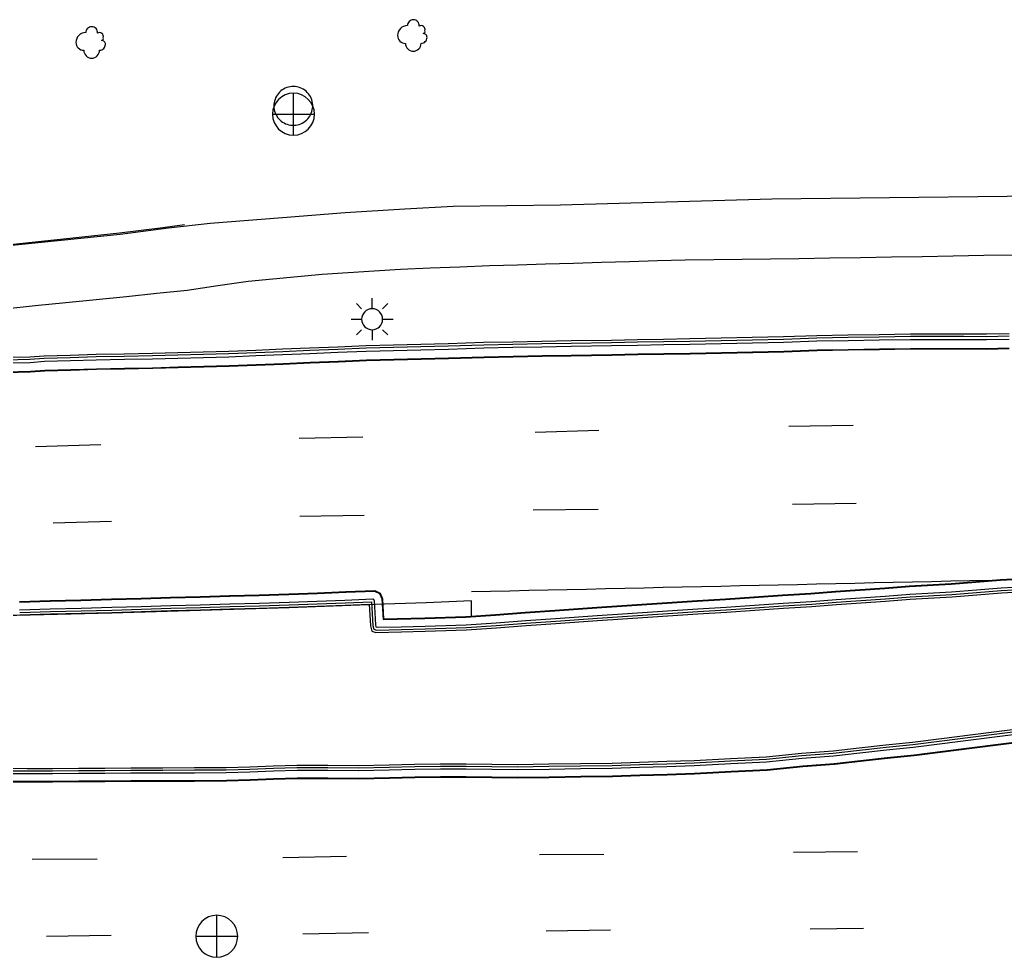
# Model space of a CAD drawing. Header units: feet. Extents: x 3174203 to 3175581, y 1715832 to 1717426.
# Drawn here: x 3175034.4 to 3175188.5, y 1716253.7 to 1716400.3 of the extents above; entities that cross this region are included whole.
import ezdxf

# ---------------------------------------------------------------- set-up
doc = ezdxf.new("R2010")
doc.units = ezdxf.units.FT
doc.header["$MEASUREMENT"] = 0
for name, color, linetype, lineweight in [('BACK_OF_CURB', 5, 'Continuous', 30), ('BOTTOM_OF_CURB', 3, 'Continuous', 30), ('CONCRETE', 204, 'Continuous', 30), ('FOOT_PATH', 2, 'Continuous', 30), ('GUTTER', 30, 'Continuous', 30), ('LIGHT_POLE', 5, 'Continuous', 30), ('MANHOLE', 30, 'Continuous', 30), ('PAINT_STRIPE', 4, 'Continuous', 30), ('SHRUB', 14, 'Continuous', 30), ('TOP_OF_CURB', 1, 'Continuous', 30)]:
    doc.layers.add(name, color=color, linetype=linetype, lineweight=lineweight)
doc.layers.add('GUARD_RAIL', color=254, linetype='Continuous', lineweight=30, true_color=0xd7bfff)
doc.layers.add('PAVED_ROAD', color=140, linetype='Continuous', lineweight=30, true_color=0x38a9ff)

# ---------------------------------------------------------------- blocks, each defined once
blk = doc.blocks.new('SYM205')
at = {"lineweight": -2}
for p, q in [((0, 0.25), (0, 0.5)), ((-0.25, 0.25), (-0.375, 0.375)), ((0.25, 0.25), (0.375, 0.375)), ((0.25, 0), (0.5, 0)), ((-0.25, -0.25), (-0.375, -0.375)), ((0, -0.25), (0, -0.5)), ((0.25, -0.25), (0.375, -0.375))]:
    blk.add_line(p, q, dxfattribs=at)
at = {"lineweight": -2, "flags": 128}
blk.add_lwpolyline([(-0.5, 0), (-0.25, 0, 1), (0.25, 0, 1), (-0.25, 0)], format="xyb", dxfattribs=at)
blk = doc.blocks.new('SYM205_1')
at = {"layer": 'LIGHT_POLE', "ltscale": 0.25, "xscale": 26.246667, "yscale": 26.246667, "zscale": 26.246667}
blk.add_blockref('SYM205', (0, 0), dxfattribs=at)
blk = doc.blocks.new('SYM003')
at = {"layer": 'LIGHT_POLE', "ltscale": 0.25, "xscale": 0.5, "yscale": 0.5, "zscale": 0.5}
blk.add_blockref('SYM205_1', (0, 0), dxfattribs=at)
blk = doc.blocks.new('SYM203')
at = {"lineweight": -2}
blk.add_line((-0.5, 0), (0.5, 0), dxfattribs=at)
at = {"lineweight": -2, "flags": 128}
blk.add_lwpolyline([(0, -0.5, 1), (0, 0.5, 1), (0, -0.5), (0, 0.5)], format="xyb", dxfattribs=at)
blk = doc.blocks.new('SYM203_1')
at = {"layer": 'MANHOLE', "ltscale": 0.25, "xscale": 26.246667, "yscale": 26.246667, "zscale": 26.246667}
blk.add_blockref('SYM203', (0, 0), dxfattribs=at)
blk = doc.blocks.new('SYM004')
at = {"layer": 'MANHOLE', "ltscale": 0.25, "xscale": 0.5, "yscale": 0.5, "zscale": 0.5}
blk.add_blockref('SYM203_1', (0, 0), dxfattribs=at)
blk = doc.blocks.new('SYM231')
at = {"layer": 'SHRUB', "ltscale": 0.25}
for centre, radius, start, end in [((0.298974, 5.855085), 3.69093474259322, 89.999957, 180.000043), ((0.29898, 5.855085), 3.690934742593219, 354.734283, 90.000043), ((-3.391965, -0.296476), 6.151557904322032, 89.999957, 180.000043), ((5.220229, 3.394459), 2.460623161728813, 342.885514, 120.419776), ((6.45054, 2.164144), 1.230311580864407, 269.999957, 24.295265), ((6.450541, -1.526791), 2.460623161728813, 359.999957, 90.000043), ((-4.622277, -0.296484), 4.921246323457626, 179.999957, 270.000043), ((0.298973, -5.217734), 4.921246323457627, 179.999957, 270.000043), ((0.298981, -5.217734), 4.921246323457626, 269.999957, 4.3e-05), ((5.22023, -1.526796), 3.690934742593219, 269.999957, 4.3e-05)]:
    blk.add_arc(centre, radius, start, end, dxfattribs=at)
blk = doc.blocks.new('SYM006')
at = {"layer": 'SHRUB', "ltscale": 0.25, "xscale": 0.5, "yscale": 0.5, "zscale": 0.5}
blk.add_blockref('SYM231', (0, 0), dxfattribs=at)

msp = doc.modelspace()

# ---------------------------------------------------------------- linework, layer by layer
at = {"layer": 'BACK_OF_CURB'}
for points in [[(3175032.221602, 1716347.486558, 5258.272026), (3175035.962828, 1716347.564353, 5258.297847), (3175038.215991, 1716347.72385, 5258.31675), (3175042.287862, 1716347.841735, 5258.354671), (3175046.346532, 1716347.959238, 5258.393136), (3175050.744111, 1716348.037566, 5258.437819), (3175055.132764, 1716348.115735, 5258.47849), (3175059.115937, 1716348.224758, 5258.511131), (3175063.103233, 1716348.333894, 5258.542474), (3175067.084683, 1716348.44287, 5258.57), (3175071.295954, 1716348.615261, 5258.649), (3175075.513068, 1716348.787892, 5258.639), (3175079.729569, 1716348.960497, 5258.635398), (3175084.129529, 1716349.146879, 5258.630594), (3175088.538243, 1716349.333632, 5258.627), (3175092.834263, 1716349.434421, 5258.605), (3175097.122138, 1716349.535019, 5258.748), (3175101.404888, 1716349.635496, 5258.686), (3175106.940104, 1716349.831169, 5258.713866), (3175111.500343, 1716349.918239, 5258.734115), (3175116.053572, 1716350.005175, 5258.750499), (3175120.608237, 1716350.092139, 5258.76534), (3175126.930959, 1716350.191817, 5258.789171), (3175131.014036, 1716350.262442, 5258.808595), (3175135.097775, 1716350.333077, 5258.829825), (3175139.179777, 1716350.403683, 5258.847651), (3175144.070488, 1716350.507969, 5258.865399), (3175148.962936, 1716350.612293, 5258.886), (3175153.848839, 1716350.716477, 5258.946), (3175159.030885, 1716350.905646, 5258.807), (3175163.923477, 1716350.98403, 5258.995), (3175168.807235, 1716351.062273, 5259.027), (3175173.697906, 1716351.140626, 5259.086), (3175177.876001, 1716351.140626, 5259.017), (3175182.04798, 1716351.140626, 5258.942), (3175185.568154, 1716351.13412, 5258.96), (3175189.105455, 1716351.194834, 5258.995464)], [(3175029.59401, 1716307.125314, 5259.305279), (3175034.394093, 1716307.249156, 5259.317951), (3175039.195839, 1716307.37304, 5259.330376), (3175043.997586, 1716307.496924, 5259.3401), (3175048.800517, 1716307.620838, 5259.348506), (3175053.423131, 1716307.753994, 5259.353), (3175058.044561, 1716307.887115, 5259.361), (3175062.665991, 1716308.020236, 5259.403), (3175067.287421, 1716308.153357, 5259.476), (3175071.908851, 1716308.286478, 5259.653), (3175076.534245, 1716308.419713, 5259.607), (3175080.913604, 1716308.589936, 5259.541), (3175085.288999, 1716308.760005, 5259.514), (3175089.066742, 1716308.906843, 5259.385546), (3175089.240824, 1716305.525663, 5259.362), (3175089.474675, 1716304.667848, 5259.333), (3175090.108155, 1716304.48939, 5259.352), (3175094.088924, 1716304.594626, 5259.4), (3175097.820117, 1716304.693265, 5259.55), (3175104.277667, 1716304.876349, 5259.598), (3175108.944291, 1716305.216676, 5259.613848), (3175113.59342, 1716305.555727, 5259.635414), (3175118.241723, 1716305.894718, 5259.658221), (3175124.775567, 1716306.357428, 5259.695453), (3175128.696731, 1716306.611564, 5259.717042), (3175132.620249, 1716306.865852, 5259.734842), (3175136.543766, 1716307.120141, 5259.74875), (3175140.467653, 1716307.374453, 5259.759215), (3175144.917826, 1716307.667072, 5259.77475), (3175149.367629, 1716307.959667, 5259.78725), (3175153.817432, 1716308.252261, 5259.799376), (3175158.27004, 1716308.54504, 5259.814896), (3175162.118151, 1716308.825614, 5259.828897), (3175165.963458, 1716309.105983, 5259.846362), (3175169.808766, 1716309.386352, 5259.866684), (3175173.64757, 1716309.666247, 5259.883309), (3175180.192693, 1716310.03482, 5259.905421), (3175184.060743, 1716310.348578, 5259.916499), (3175187.908502, 1716310.66069, 5259.931325), (3175191.744251, 1716310.868115, 5259.946751)], [(3175191.755608, 1716289.531085, 5257.055992), (3175187.555061, 1716289.001533, 5256.987319), (3175183.044527, 1716288.427698, 5256.915235), (3175178.534437, 1716287.853919, 5256.847364), (3175174.033294, 1716287.281278, 5256.783403), (3175169.859677, 1716286.846987, 5256.724903), (3175165.672964, 1716286.411333, 5256.669912), (3175161.589774, 1716285.943, 5256.614984), (3175156.676762, 1716285.555396, 5256.548287), (3175151.136531, 1716284.982924, 5256.471964), (3175145.551536, 1716284.723048, 5256.396429), (3175139.842849, 1716284.425036, 5256.315461), (3175135.575131, 1716284.286189, 5256.251361), (3175131.29967, 1716284.147092, 5256.18647), (3175127.031611, 1716284.008234, 5256.120888), (3175122.09986, 1716283.940417, 5256.049037), (3175117.160704, 1716283.872499, 5255.981325), (3175112.230705, 1716283.804706, 5255.914523), (3175108.2213, 1716283.842653, 5255.863849), (3175104.202736, 1716283.880688, 5255.81778), (3175100.17144, 1716283.918843, 5255.776176), (3175096.156983, 1716283.82727, 5255.738488), (3175092.155721, 1716283.735997, 5255.702813), (3175087.345006, 1716283.631938, 5255.660558), (3175082.559898, 1716283.670964, 5255.621685), (3175077.745921, 1716283.710224, 5255.578302), (3175074.044269, 1716283.579761, 5255.54426), (3175070.359725, 1716283.4499, 5255.50623), (3175066.687547, 1716283.320474, 5255.464217), (3175061.72771, 1716283.301272, 5255.402685), (3175056.755501, 1716283.282022, 5255.337483), (3175051.782452, 1716283.262769, 5255.267623), (3175047.692056, 1716283.238235, 5255.212291), (3175043.602498, 1716283.213707, 5255.16), (3175039.515353, 1716283.189193, 5255.109248), (3175035.546996, 1716283.189658, 5255.055108), (3175031.576227, 1716283.190124, 5254.996)]]:
    msp.add_polyline3d(points, dxfattribs=at)
at = {"layer": 'BOTTOM_OF_CURB'}
for points in [[(3175032.239547, 1716346.623578, 5257.921263), (3175036.0023, 1716346.70182, 5257.942398), (3175038.258974, 1716346.861566, 5257.955549), (3175042.312841, 1716346.978929, 5257.97875), (3175046.366708, 1716347.096293, 5258.001216), (3175050.759483, 1716347.174536, 5258.021035), (3175055.152259, 1716347.252778, 5258.0418), (3175059.139554, 1716347.361914, 5258.061244), (3175063.12685, 1716347.47105, 5258.084041), (3175067.114145, 1716347.580186, 5258.108229), (3175071.331259, 1716347.752817, 5258.130904), (3175075.548373, 1716347.925447, 5258.149228), (3175079.765487, 1716348.098078, 5258.165968), (3175084.16606, 1716348.284486, 5258.176002), (3175088.566633, 1716348.470894, 5258.185), (3175092.854508, 1716348.571492, 5258.296), (3175097.142383, 1716348.672089, 5258.259), (3175101.430258, 1716348.772687, 5258.275555), (3175106.963591, 1716348.968294, 5258.292124), (3175111.51682, 1716349.05523, 5258.304382), (3175116.07005, 1716349.142166, 5258.313132), (3175120.623279, 1716349.229102, 5258.325818), (3175126.945226, 1716349.328768, 5258.347689), (3175131.028964, 1716349.399404, 5258.365204), (3175135.112703, 1716349.47004, 5258.379284), (3175139.196441, 1716349.540675, 5258.389721), (3175144.08889, 1716349.644999, 5258.406097), (3175148.981338, 1716349.749322, 5258.427149), (3175153.873786, 1716349.853646, 5258.445), (3175159.053546, 1716350.042732, 5258.465217), (3175163.937304, 1716350.120974, 5258.48509), (3175168.821062, 1716350.199217, 5258.501868), (3175173.70482, 1716350.277459, 5258.518076), (3175177.876001, 1716350.277459, 5258.529161), (3175182.047183, 1716350.277459, 5258.536926), (3175185.574764, 1716350.270939, 5258.545307), (3175189.120268, 1716350.331795, 5258.557932)], [(3175034.373742, 1716308.037943, 5258.871704), (3175039.175489, 1716308.161827, 5258.904708), (3175043.977235, 1716308.285711, 5258.938433), (3175048.778982, 1716308.409595, 5258.973592), (3175053.400412, 1716308.542716, 5259.003321), (3175058.021842, 1716308.675837, 5259.029118), (3175062.643272, 1716308.808958, 5259.051193), (3175067.264702, 1716308.942079, 5259.069659), (3175071.886132, 1716309.0752, 5259.087472), (3175076.507562, 1716309.208321, 5259.101706), (3175080.882957, 1716309.37839, 5259.111816), (3175085.258352, 1716309.548459, 5259.122), (3175089.633748, 1716309.718528, 5259.135408), (3175089.738027, 1716309.666366, 5259.137), (3175089.842307, 1716309.431639, 5259.137), (3175090.024796, 1716305.649914, 5259.166475), (3175090.103006, 1716305.363025, 5259.170293), (3175090.337635, 1716305.284782, 5259.176), (3175094.068072, 1716305.3834, 5259.194218), (3175097.798509, 1716305.482019, 5259.213985), (3175104.237771, 1716305.664585, 5259.242013), (3175108.8869, 1716306.003636, 5259.26), (3175113.536029, 1716306.342687, 5259.280864), (3175118.185158, 1716306.681738, 5259.299664), (3175124.722181, 1716307.144673, 5259.321551), (3175128.645699, 1716307.398962, 5259.334718), (3175132.569216, 1716307.65325, 5259.351084), (3175136.492734, 1716307.907538, 5259.366169), (3175140.416251, 1716308.161827, 5259.379), (3175144.866054, 1716308.454421, 5259.365954), (3175149.315858, 1716308.747016, 5259.425), (3175153.765661, 1716309.039611, 5259.446416), (3175158.215464, 1716309.332205, 5259.463645), (3175162.060772, 1716309.612574, 5259.474535), (3175165.906079, 1716309.892944, 5259.484092), (3175169.751387, 1716310.173313, 5259.489771), (3175173.596695, 1716310.453682, 5259.493022), (3175180.138606, 1716310.822074, 5259.497606), (3175183.996949, 1716311.135045, 5259.500827), (3175187.855292, 1716311.448015, 5259.507547), (3175191.713635, 1716311.656662, 5259.517437)], [(3175191.854301, 1716288.748232, 5256.574903), (3175187.654198, 1716288.218736, 5256.506287), (3175183.144108, 1716287.644957, 5256.433285), (3175178.634018, 1716287.071178, 5256.363984), (3175174.123929, 1716286.497399, 5256.298551), (3175169.941342, 1716286.062175, 5256.24142), (3175165.758755, 1716285.626951, 5256.187949), (3175161.665783, 1716285.157495, 5256.13876), (3175156.748351, 1716284.769542, 5256.083664), (3175151.195466, 1716284.195763, 5256.017268), (3175145.590441, 1716283.934955, 5255.946843), (3175139.876249, 1716283.636655, 5255.871509), (3175135.600788, 1716283.497557, 5255.814646), (3175131.325327, 1716283.358459, 5255.754468), (3175127.049866, 1716283.219361, 5255.691888), (3175122.11071, 1716283.151442, 5255.623209), (3175117.171553, 1716283.083524, 5255.555188), (3175112.232396, 1716283.015605, 5255.490863), (3175108.213832, 1716283.053639, 5255.44183), (3175104.195269, 1716283.091674, 5255.396451), (3175100.176705, 1716283.129708, 5255.353203), (3175096.174978, 1716283.038425, 5255.305227), (3175092.17325, 1716282.947142, 5255.26043), (3175087.350322, 1716282.842819, 5255.207222), (3175082.553464, 1716282.88194, 5255.158287), (3175077.756605, 1716282.921062, 5255.113453), (3175074.072062, 1716282.791201, 5255.075085), (3175070.387518, 1716282.66134, 5255.031975), (3175066.702975, 1716282.531479, 5254.985667), (3175061.730765, 1716282.512229, 5254.922607), (3175056.758555, 1716282.492978, 5254.859473), (3175051.786346, 1716282.473728, 5254.800144), (3175047.696788, 1716282.4492, 5254.751984), (3175043.60723, 1716282.424671, 5254.707482), (3175039.517673, 1716282.400143, 5254.66083), (3175035.546904, 1716282.400609, 5254.615018), (3175031.576134, 1716282.401074, 5254.571025)]]:
    msp.add_polyline3d(points, dxfattribs=at)
at = {"layer": 'CONCRETE', "elevation": 5257.583084, "flags": 128}
msp.add_lwpolyline([(3175076.229439, 1716383.907224), (3175076.48819, 1716383.834419), (3175076.752363, 1716383.784768), (3175077.019891, 1716383.758659), (3175077.28868, 1716383.756296), (3175077.556625, 1716383.777698), (3175077.82163, 1716383.822697), (3175078.081622, 1716383.890942), (3175078.334564, 1716383.981897), (3175078.578478, 1716384.094851), (3175078.811455, 1716384.228921), (3175079.031671, 1716384.383057), (3175079.237402, 1716384.556052), (3175079.427039, 1716384.746552), (3175079.599098, 1716384.953068), (3175079.752232, 1716385.173981), (3175079.885242, 1716385.407565), (3175079.997087, 1716385.651989), (3175080.086892, 1716385.905342), (3175080.153955, 1716386.165641), (3175080.19775, 1716386.430848), (3175080.217934, 1716386.698888), (3175080.21435, 1716386.967663), (3175080.187026, 1716387.235069), (3175080.136175, 1716387.499014), (3175080.062196, 1716387.757432), (3175079.965668, 1716388.008301), (3175079.847345, 1716388.249656), (3175079.708154, 1716388.47961), (3175079.549185, 1716388.696362), (3175079.371681, 1716388.898217), (3175079.177031, 1716389.083593), (3175078.96676, 1716389.251041), (3175078.742513, 1716389.39925), (3175078.506044, 1716389.52706), (3175078.259205, 1716389.633471), (3175078.003928, 1716389.717649), (3175077.742209, 1716389.778937), (3175077.476098, 1716389.816855), (3175077.207677, 1716389.831104), (3175076.939047, 1716389.821576), (3175076.672311, 1716389.788343), (3175076.409555, 1716389.731665), (3175076.152837, 1716389.651987), (3175075.904166, 1716389.549933), (3175075.665487, 1716389.4263), (3175075.438668, 1716389.282056), (3175075.225486, 1716389.11833), (3175075.027608, 1716388.936404), (3175074.846583, 1716388.737702), (3175074.683827, 1716388.523778), (3175074.540616, 1716388.296307), (3175074.418068, 1716388.057069), (3175074.317144, 1716387.807936), (3175074.238633, 1716387.550858), (3175074.18315, 1716387.287848), (3175074.151129, 1716387.020963), (3175074.142821, 1716386.752293), (3175074.15829, 1716386.48394), (3175074.197415, 1716386.218004), (3175074.259892, 1716385.956566), (3175074.345229, 1716385.701674), (3175074.45276, 1716385.455321), (3175074.581643, 1716385.219435), (3175074.730869, 1716384.995863), (3175074.899271, 1716384.786355), (3175075.085529, 1716384.59255), (3175075.288188, 1716384.415965), (3175075.50566, 1716384.257982), (3175075.736244, 1716384.119837), (3175075.978134, 1716384.002612)], close=True, dxfattribs=at)
at = {"layer": 'FOOT_PATH'}
for points in [[(3175334.110608, 1716373.816793, 5259.536), (3175265.158796, 1716373.083461, 5259.622), (3175222.134612, 1716373.083461, 5259.569), (3175188.831694, 1716372.643852, 5259.472), (3175152.010522, 1716372.226933, 5259.37), (3175118.940074, 1716371.248448, 5259.185), (3175102.165292, 1716371.075441, 5259.117), (3175094.643998, 1716370.64434, 5259.08307), (3175085.299789, 1716370.054413, 5259.045), (3175075.470793, 1716369.265953, 5258.958), (3175064.167589, 1716368.392407, 5259.014), (3175057.635715, 1716367.666343, 5259.016), (3175050.111586, 1716366.685023, 5258.915), (3175031.666979, 1716364.790449, 5258.787)], [(3175032.079921, 1716355.082333, 5258.413448), (3175036.831996, 1716355.566258, 5258.458652), (3175041.584071, 1716356.050182, 5258.508825), (3175046.336147, 1716356.534107, 5258.558121), (3175051.088222, 1716357.018031, 5258.603299), (3175055.840298, 1716357.501956, 5258.651666), (3175060.592373, 1716357.98588, 5258.702), (3175065.355198, 1716358.700599, 5258.775), (3175070.118023, 1716359.415319, 5258.777), (3175073.976241, 1716359.766061, 5258.782295), (3175077.83446, 1716360.116802, 5258.792378), (3175081.692679, 1716360.467544, 5258.804028), (3175085.76754, 1716360.732255, 5258.821087), (3175089.842402, 1716360.996966, 5258.841422), (3175093.917263, 1716361.261677, 5258.860927), (3175098.559363, 1716361.450283, 5258.881202), (3175103.201464, 1716361.63889, 5258.902), (3175107.843564, 1716361.827496, 5258.927794), (3175112.221232, 1716361.958366, 5258.951691), (3175116.5989, 1716362.089236, 5258.979), (3175120.976568, 1716362.220105, 5259.007156), (3175125.354236, 1716362.350975, 5259.03225), (3175129.731903, 1716362.481845, 5259.055563), (3175134.109571, 1716362.612715, 5259.0815), (3175138.487239, 1716362.743585, 5259.105897), (3175142.930239, 1716362.792686, 5259.130055), (3175147.373238, 1716362.841788, 5259.150938), (3175151.816238, 1716362.890889, 5259.172234), (3175156.259238, 1716362.939991, 5259.190859), (3175161.078125, 1716363.021886, 5259.207297), (3175165.897012, 1716363.10378, 5259.219998), (3175170.7159, 1716363.185675, 5259.229135), (3175175.534787, 1716363.26757, 5259.23763), (3175180.353674, 1716363.349465, 5259.242762), (3175185.172561, 1716363.43136, 5259.251582), (3175189.991449, 1716363.513255, 5259.261058)]]:
    msp.add_polyline3d(points, dxfattribs=at)
at = {"layer": 'GUARD_RAIL'}
for points in [[(3175032.429527, 1716365.078208, 5258.849), (3175036.823693, 1716365.542502, 5258.905), (3175041.217858, 1716366.006796, 5258.894), (3175045.612024, 1716366.471089, 5258.904), (3175050.006189, 1716366.935383, 5258.938), (3175053.396385, 1716367.36463, 5258.981), (3175056.786581, 1716367.793878, 5259.068), (3175060.176777, 1716368.223125, 5259.192)], [(3175105.063224, 1716307.118514, 5259.18786), (3175105.063224, 1716309.434611, 5259.15336), (3175097.972281, 1716309.132055, 5259.189622), (3175089.807878, 1716308.833545, 5259.18749), (3175088.92758, 1716308.801359, 5259.389857), (3175076.537627, 1716308.319769, 5259.607), (3175048.803246, 1716307.520875, 5259.348506), (3175029.5968, 1716307.025353, 5259.305278), (3174998.541686, 1716306.09303, 5259.181), (3174966.147335, 1716305.0921, 5259.117), (3174938.292176, 1716304.41401, 5258.996233), (3174912.762285, 1716303.595744, 5258.861), (3174879.909257, 1716302.746316, 5258.421), (3174850.496173, 1716302.241003, 5258.307993), (3174840.220865, 1716301.96928, 5257.903418)]]:
    msp.add_polyline3d(points, dxfattribs=at)
at = {"layer": 'GUTTER'}
for points in [[(3175032.293175, 1716345.237585, 5257.983), (3175036.065717, 1716345.316031, 5258.006), (3175038.328033, 1716345.476175, 5258.020098), (3175042.363578, 1716345.593009, 5258.049), (3175046.399124, 1716345.709842, 5258.080628), (3175050.791352, 1716345.788075, 5258.112), (3175055.18358, 1716345.866308, 5258.139136), (3175059.176214, 1716345.97559, 5258.16025), (3175063.168847, 1716346.084872, 5258.177958), (3175067.161481, 1716346.194154, 5258.19908), (3175071.382052, 1716346.366926, 5258.218871), (3175075.602623, 1716346.539698, 5258.235845), (3175079.823195, 1716346.71247, 5258.249909), (3175084.217721, 1716346.898622, 5258.264147), (3175088.612247, 1716347.084774, 5258.282588), (3175092.898505, 1716347.185334, 5258.302137), (3175097.184763, 1716347.285894, 5258.318062), (3175101.47102, 1716347.386453, 5258.333311), (3175107.001328, 1716347.581953, 5258.352027), (3175111.550034, 1716347.668803, 5258.368687), (3175116.09874, 1716347.755652, 5258.389682), (3175120.647446, 1716347.842502, 5258.411474), (3175126.968148, 1716347.942149, 5258.445695), (3175131.05317, 1716348.012807, 5258.463982), (3175135.138193, 1716348.083464, 5258.478), (3175139.223216, 1716348.154122, 5258.489), (3175144.120099, 1716348.25854, 5258.503), (3175149.016983, 1716348.362958, 5258.51974), (3175153.913866, 1716348.467376, 5258.532458), (3175159.089953, 1716348.656328, 5258.541159), (3175163.965278, 1716348.734436, 5258.55325), (3175168.840603, 1716348.812543, 5258.57), (3175173.715928, 1716348.890651, 5258.587), (3175177.880915, 1716348.890651, 5258.59726), (3175182.045901, 1716348.890651, 5258.604041), (3175185.585383, 1716348.884109, 5258.608088), (3175189.1341, 1716348.945019, 5258.616048)], [(3175034.340366, 1716309.240325, 5258.77625), (3175039.142295, 1716309.364214, 5258.807438), (3175043.944224, 1716309.488103, 5258.8435), (3175048.746154, 1716309.611992, 5258.88045), (3175053.366275, 1716309.745075, 5258.912145), (3175057.986397, 1716309.878159, 5258.94), (3175062.606519, 1716310.011242, 5258.965), (3175067.226641, 1716310.144325, 5258.987471), (3175071.846763, 1716310.277409, 5259.005249), (3175076.466884, 1716310.410492, 5259.020477), (3175080.943137, 1716310.584481, 5259.035769), (3175085.419389, 1716310.75847, 5259.054318), (3175089.895641, 1716310.93246, 5259.077275), (3175090.662077, 1716310.549081, 5259.084), (3175091.032907, 1716309.71436, 5259.088798), (3175091.208157, 1716306.511059, 5259.101), (3175097.765571, 1716306.684412, 5259.201), (3175104.176952, 1716306.866187, 5259.179), (3175108.817611, 1716307.204621, 5259.194434), (3175113.45827, 1716307.543054, 5259.210925), (3175118.098929, 1716307.881488, 5259.230625), (3175124.640799, 1716308.344766, 5259.257613), (3175128.565072, 1716308.599103, 5259.2715), (3175132.489346, 1716308.853441, 5259.283125), (3175136.413619, 1716309.107778, 5259.2985), (3175140.337893, 1716309.362116, 5259.318702), (3175144.786486, 1716309.654631, 5259.34275), (3175149.23508, 1716309.947146, 5259.364339), (3175153.683674, 1716310.239661, 5259.381709), (3175158.132267, 1716310.532176, 5259.394842), (3175161.978986, 1716310.812648, 5259.40261), (3175165.825704, 1716311.09312, 5259.409735), (3175169.672422, 1716311.373592, 5259.413469), (3175173.519141, 1716311.654064, 5259.417876), (3175180.056155, 1716312.022181, 5259.431355), (3175183.915166, 1716312.335205, 5259.43925), (3175187.774177, 1716312.64823, 5259.443247), (3175191.666962, 1716312.858739, 5259.44503)], [(3175192.011828, 1716287.555726, 5256.481688), (3175187.805324, 1716287.025424, 5256.415), (3175183.290914, 1716286.451095, 5256.343146), (3175178.776504, 1716285.876767, 5256.276016), (3175174.262094, 1716285.302438, 5256.21311), (3175170.075815, 1716284.86683, 5256.155636), (3175165.889536, 1716284.431221, 5256.10203), (3175161.781653, 1716283.960055, 5256.051528), (3175156.857484, 1716283.571571, 5255.988871), (3175151.285308, 1716282.995799, 5255.914126), (3175145.64975, 1716282.733569, 5255.834728), (3175139.927163, 1716282.434831, 5255.749587), (3175135.644007, 1716282.295483, 5255.689647), (3175131.360851, 1716282.156135, 5255.633), (3175127.077694, 1716282.016787, 5255.577689), (3175122.130121, 1716281.948752, 5255.514), (3175117.182547, 1716281.880717, 5255.449), (3175112.234974, 1716281.812683, 5255.384658), (3175108.218226, 1716281.8507, 5255.336649), (3175104.201478, 1716281.888717, 5255.2935), (3175100.18473, 1716281.926735, 5255.252602), (3175096.192351, 1716281.835665, 5255.209067), (3175092.199972, 1716281.744595, 5255.161925), (3175087.358425, 1716281.639869, 5255.104), (3175082.565658, 1716281.678957, 5255.047374), (3175077.772892, 1716281.718045, 5254.994709), (3175074.090759, 1716281.588269, 5254.95731), (3175070.408626, 1716281.458493, 5254.919974), (3175066.726493, 1716281.328717, 5254.878199), (3175061.748422, 1716281.309444, 5254.817418), (3175056.770352, 1716281.290171, 5254.755885), (3175051.792282, 1716281.270899, 5254.69027), (3175047.701924, 1716281.246365, 5254.636021), (3175043.611567, 1716281.221832, 5254.585392), (3175039.521209, 1716281.197299, 5254.535404), (3175035.552405, 1716281.197764, 5254.490279), (3175031.583601, 1716281.19823, 5254.447357)]]:
    msp.add_polyline3d(points, dxfattribs=at)
at = {"layer": 'PAINT_STRIPE', "extrusion": (-0.0028901432148709, -4.62932073758e-05, 0.9999958224558422), "elevation": -3997.320471, "flags": 128}
msp.add_lwpolyline([(3175156.623439, 1716336.517703), (3175166.65497, 1716336.678384)], dxfattribs=at)
at = {"layer": 'PAINT_STRIPE', "extrusion": (-0.0037224543376572, -0.0001155295884257, 0.9999930649692617), "elevation": -6758.869726, "flags": 128}
msp.add_lwpolyline([(3175112.600021, 1716335.008625), (3175122.530135, 1716335.316812)], dxfattribs=at)
at = {"layer": 'PAINT_STRIPE', "extrusion": (-0.0072350542019542, -0.0002369025684412, 0.999973798590677), "elevation": -18120.014318, "flags": 128}
msp.add_lwpolyline([(3174991.795028, 1716329.293996), (3175002.012056, 1716329.628531)], dxfattribs=at)
at = {"layer": 'PAINT_STRIPE', "extrusion": (-0.0040043224594537, -7.63400042177e-05, 0.9999919797547601), "elevation": -7586.549671, "flags": 128}
msp.add_lwpolyline([(3175073.686125, 1716334.289321), (3175083.671701, 1716334.479688)], dxfattribs=at)
at = {"layer": 'PAINT_STRIPE', "extrusion": (-0.0035190721797902, -6.38330443371e-05, 0.9999938060089854), "elevation": -6024.095334, "flags": 128}
msp.add_lwpolyline([(3175154.105961, 1716324.147984), (3175164.048493, 1716324.328332)], dxfattribs=at)
at = {"layer": 'PAINT_STRIPE', "extrusion": (-0.0033403580792005, -2.72811052958e-05, 0.9999944206162572), "elevation": -5393.931572, "flags": 128}
msp.add_lwpolyline([(3175114.547746, 1716323.510039), (3175124.725616, 1716323.593162)], dxfattribs=at)
at = {"layer": 'PAINT_STRIPE', "extrusion": (-0.0074337251739697, -0.0002197365004775, 0.9999723453405639), "elevation": -18721.072757, "flags": 128}
msp.add_lwpolyline([(3174990.966036, 1716317.545534), (3175000.105551, 1716317.815685)], dxfattribs=at)
at = {"layer": 'PAINT_STRIPE', "extrusion": (-0.0062354173907679, -9.49510136145e-05, 0.9999805550880818), "elevation": -14702.226529, "flags": 128}
msp.add_lwpolyline([(3175049.245105, 1716321.272811), (3175059.346337, 1716321.426627)], dxfattribs=at)
at = {"layer": 'PAINT_STRIPE', "extrusion": (0.0220800635529709, -0.999756205678913, 4.470556e-09), "elevation": -1645785.927565, "flags": 128}
msp.add_lwpolyline([(3212227.221113, 5259.125358), (3212230.219796, 5259.139358), (3212233.218479, 5259.156358), (3212236.217162, 5259.176108), (3212239.215845, 5259.194639), (3212242.214528, 5259.209123), (3212245.21321, 5259.219358), (3212248.211893, 5259.230451), (3212251.210576, 5259.245389), (3212254.209259, 5259.26417), (3212257.207942, 5259.278186), (3212260.206625, 5259.288858), (3212263.205307, 5259.300608), (3212266.20399, 5259.315108), (3212269.202673, 5259.331858), (3212272.201356, 5259.347642), (3212275.200039, 5259.360437), (3212278.198721, 5259.372682), (3212281.197404, 5259.381858), (3212284.196087, 5259.388108), (3212287.19477, 5259.394608), (3212290.193453, 5259.396358), (3212293.192136, 5259.401858), (3212296.190818, 5259.411358), (3212299.189501, 5259.420108), (3212302.188184, 5259.428108), (3212305.186867, 5259.435358), (3212308.18555, 5259.439358)], dxfattribs=at)
at = {"layer": 'PAINT_STRIPE', "extrusion": (-0.012412968071667, -9.84864968253e-05, 0.9999229512937793), "elevation": -34326.818898, "flags": 128}
msp.add_lwpolyline([(3174856.945746, 1716265.666361), (3174867.095782, 1716265.746886)], dxfattribs=at)
at = {"layer": 'PAINT_STRIPE', "extrusion": (-0.0108279396733261, -0.0002031197373056, 0.9999413555128137), "elevation": -29473.720535, "flags": 128}
msp.add_lwpolyline([(3174946.283776, 1716263.368342), (3174956.254464, 1716263.555369)], dxfattribs=at)
at = {"layer": 'PAINT_STRIPE', "extrusion": (-0.0115021752829484, -2.22211767735e-05, 0.9999338475469162), "elevation": -31304.04803, "flags": 128}
msp.add_lwpolyline([(3174966.06395, 1716269.097207), (3174976.148961, 1716269.116689)], dxfattribs=at)
at = {"layer": 'PAINT_STRIPE', "extrusion": (-0.0102226368354018, -9.84835923352e-05, 0.9999477426331406), "elevation": -27372.103902, "flags": 128}
msp.add_lwpolyline([(3175043.241894, 1716267.454394), (3175053.218824, 1716267.550506)], dxfattribs=at)
at = {"layer": 'PAINT_STRIPE', "extrusion": (-0.012540786148219, -0.0001556663510448, 0.9999213491324063), "elevation": -34831.126321, "flags": 128}
msp.add_lwpolyline([(3174974.206206, 1716252.754432), (3174982.577597, 1716252.858336)], dxfattribs=at)
at = {"layer": 'PAINT_STRIPE', "extrusion": (-0.0126632122168416, -0.0001822905294252, 0.9999198016973732), "elevation": -35265.451941, "flags": 128}
msp.add_lwpolyline([(3174850.520202, 1716250.624453), (3174860.626128, 1716250.769919)], dxfattribs=at)
at = {"layer": 'PAINT_STRIPE', "extrusion": (-0.0138686713139412, -0.0002621593423862, 0.9999037909861453), "elevation": -39230.085682, "flags": 128}
msp.add_lwpolyline([(3174846.164463, 1716247.155785), (3174856.47179, 1716247.350606)], dxfattribs=at)
at = {"layer": 'PAINT_STRIPE', "extrusion": (-0.0116860430355097, -0.0001683969721478, 0.9999317016879862), "elevation": -32138.992997, "flags": 128}
msp.add_lwpolyline([(3174961.305269, 1716252.460081), (3174971.400688, 1716252.605547)], dxfattribs=at)
at = {"layer": 'PAVED_ROAD'}
for points in [[(3175032.295254, 1716345.137606, 5257.990746), (3175036.07029, 1716345.216104, 5258.012746), (3175038.333013, 1716345.376278, 5258.027416), (3175042.366472, 1716345.493051, 5258.058), (3175046.401462, 1716345.609868, 5258.089469), (3175050.793133, 1716345.688091, 5258.119748), (3175055.185839, 1716345.766332, 5258.147), (3175059.17895, 1716345.875627, 5258.167501), (3175063.171583, 1716345.984909, 5258.185249), (3175067.164894, 1716346.09421, 5258.208), (3175071.386142, 1716346.26701, 5258.227419), (3175075.606714, 1716346.439782, 5258.244004), (3175079.827356, 1716346.612557, 5258.257674), (3175084.221953, 1716346.798712, 5258.272909), (3175088.615536, 1716346.984824, 5258.292574), (3175092.90085, 1716347.085361, 5258.312662), (3175097.187108, 1716347.185921, 5258.328722), (3175101.47396, 1716347.286495, 5258.344053), (3175107.004049, 1716347.481986, 5258.362544), (3175111.551943, 1716347.568821, 5258.378897), (3175116.100649, 1716347.655671, 5258.399292), (3175120.649189, 1716347.742517, 5258.420427), (3175126.969801, 1716347.842162, 5258.454712), (3175131.0549, 1716347.912822, 5258.473125), (3175135.139923, 1716347.983479, 5258.487), (3175139.225146, 1716348.054141, 5258.499322), (3175144.122231, 1716348.158563, 5258.517), (3175149.019115, 1716348.262981, 5258.530249), (3175153.916756, 1716348.367415, 5258.541), (3175159.092578, 1716348.556358, 5258.55025), (3175163.96688, 1716348.634449, 5258.562499), (3175168.842205, 1716348.712556, 5258.578), (3175173.716729, 1716348.790651, 5258.59232), (3175177.880915, 1716348.790651, 5258.603465), (3175182.045809, 1716348.790651, 5258.611541), (3175185.586149, 1716348.784107, 5258.615822), (3175189.135816, 1716348.845034, 5258.623956)], [(3175034.337787, 1716309.340292, 5258.776351), (3175039.139716, 1716309.464181, 5258.806313), (3175043.941645, 1716309.58807, 5258.8405), (3175048.743424, 1716309.711955, 5258.876987), (3175053.363396, 1716309.845034, 5258.908017), (3175057.983518, 1716309.978117, 5258.935), (3175062.60364, 1716310.111201, 5258.960421), (3175067.223762, 1716310.244284, 5258.982082), (3175071.843883, 1716310.377367, 5258.999462), (3175076.463503, 1716310.510436, 5259.016047), (3175080.939253, 1716310.684406, 5259.032581), (3175085.415505, 1716310.858395, 5259.053041), (3175089.917414, 1716311.033381, 5259.074366), (3175090.738899, 1716310.622466, 5259.081), (3175091.131754, 1716309.738169, 5259.086712), (3175091.302697, 1716306.613593, 5259.101), (3175097.762833, 1716306.784374, 5259.21), (3175104.171895, 1716306.966084, 5259.191), (3175108.810337, 1716307.304356, 5259.202222), (3175113.450996, 1716307.642789, 5259.214713), (3175118.09176, 1716307.98123, 5259.23151), (3175124.634033, 1716308.444537, 5259.256678), (3175128.558605, 1716308.698894, 5259.27125), (3175132.482878, 1716308.953231, 5259.284469), (3175136.407152, 1716309.207569, 5259.3005), (3175140.331378, 1716309.461903, 5259.319436), (3175144.779925, 1716309.754415, 5259.3435), (3175149.228519, 1716310.04693, 5259.363134), (3175153.677112, 1716310.339445, 5259.378922), (3175158.12535, 1716310.631937, 5259.391164), (3175161.971714, 1716310.912383, 5259.401161), (3175165.818432, 1716311.192855, 5259.407704), (3175169.665151, 1716311.473327, 5259.411), (3175173.512693, 1716311.75386, 5259.416264), (3175180.0493, 1716312.121953, 5259.43167), (3175183.907081, 1716312.434878, 5259.439), (3175187.767433, 1716312.748011, 5259.4415), (3175191.663082, 1716312.958675, 5259.442324)], [(3175192.024335, 1716287.456512, 5256.478811), (3175187.817888, 1716286.926216, 5256.411), (3175183.303534, 1716286.351895, 5256.342036), (3175178.789124, 1716285.777566, 5256.27621), (3175174.273581, 1716285.203093, 5256.210941), (3175170.086165, 1716284.767367, 5256.153514), (3175165.900409, 1716284.331813, 5256.099292), (3175161.791286, 1716283.860505, 5256.05), (3175156.866557, 1716283.471976, 5255.987056), (3175151.292777, 1716282.896038, 5255.910682), (3175145.654681, 1716282.633691, 5255.830821), (3175139.931396, 1716282.334916, 5255.746151), (3175135.647259, 1716282.195536, 5255.685303), (3175131.364102, 1716282.056188, 5255.629), (3175127.080008, 1716281.916809, 5255.572), (3175122.131496, 1716281.848761, 5255.509), (3175117.183922, 1716281.780727, 5255.444254), (3175112.235188, 1716281.712676, 5255.383378), (3175108.21728, 1716281.750705, 5255.337212), (3175104.200532, 1716281.788722, 5255.291647), (3175100.185397, 1716281.826724, 5255.249252), (3175096.194632, 1716281.735691, 5255.206546), (3175092.202194, 1716281.64462, 5255.159388), (3175087.359099, 1716281.53986, 5255.100097), (3175082.564843, 1716281.57896, 5255.044966), (3175077.774246, 1716281.618031, 5254.992882), (3175074.094281, 1716281.488331, 5254.953319), (3175070.412148, 1716281.358555, 5254.914558), (3175066.728448, 1716281.228724, 5254.872267), (3175061.748809, 1716281.209445, 5254.811331), (3175056.770739, 1716281.190172, 5254.749736), (3175051.792775, 1716281.1709, 5254.684368), (3175047.702524, 1716281.146367, 5254.632179), (3175043.612166, 1716281.121834, 5254.580508), (3175039.521503, 1716281.097299, 5254.531728), (3175035.552393, 1716281.097764, 5254.489311), (3175031.583589, 1716281.09823, 5254.447121)]]:
    msp.add_polyline3d(points, dxfattribs=at)
at = {"layer": 'TOP_OF_CURB'}
for points in [[(3175032.229301, 1716347.116293, 5258.266768), (3175035.979764, 1716347.19428, 5258.285), (3175038.234433, 1716347.353883, 5258.297927), (3175042.298579, 1716347.471545, 5258.325674), (3175046.355188, 1716347.588988, 5258.354855), (3175050.750707, 1716347.66728, 5258.383458), (3175055.141128, 1716347.74548, 5258.411483), (3175059.12607, 1716347.854552, 5258.437054), (3175063.113366, 1716347.963688, 5258.462482), (3175067.097324, 1716348.072732, 5258.484134), (3175071.311102, 1716348.245226, 5258.503129), (3175075.528216, 1716348.417857, 5258.518152), (3175079.74498, 1716348.590473, 5258.532446), (3175084.145203, 1716348.776866, 5258.543179), (3175088.550424, 1716348.963471, 5258.553867), (3175092.842949, 1716349.064178, 5258.567419), (3175097.130825, 1716349.164776, 5258.581527), (3175101.415773, 1716349.265305, 5258.596079), (3175106.950181, 1716349.460949, 5258.613941), (3175111.507413, 1716349.547962, 5258.629756), (3175116.060642, 1716349.634898, 5258.648368), (3175120.614691, 1716349.72185, 5258.663185), (3175126.93708, 1716349.821523, 5258.683114), (3175131.020441, 1716349.892152, 5258.692222), (3175135.10418, 1716349.962788, 5258.702102), (3175139.186927, 1716350.033406, 5258.712733), (3175144.078383, 1716350.137708, 5258.730185), (3175148.970831, 1716350.242032, 5258.75042), (3175153.859543, 1716350.346276, 5258.766), (3175159.040608, 1716350.53541, 5258.751), (3175163.929409, 1716350.613733, 5258.829), (3175168.813167, 1716350.691975, 5258.885), (3175173.700873, 1716350.770281, 5258.948), (3175177.876001, 1716350.770281, 5258.92), (3175182.047638, 1716350.770281, 5258.91826), (3175185.57099, 1716350.763769, 5258.921248), (3175189.11181, 1716350.824544, 5258.925814)], [(3175034.384611, 1716307.616678, 5259.302466), (3175039.186357, 1716307.740562, 5259.369639), (3175043.988104, 1716307.864446, 5259.438), (3175048.790483, 1716307.988346, 5259.509), (3175053.412546, 1716308.121486, 5259.406), (3175058.033976, 1716308.254607, 5259.469), (3175062.655405, 1716308.387728, 5259.481763), (3175067.276835, 1716308.520849, 5259.496), (3175071.898265, 1716308.65397, 5259.509), (3175076.521813, 1716308.787152, 5259.498), (3175080.899324, 1716308.957303, 5259.488), (3175085.27472, 1716309.127372, 5259.419), (3175089.422846, 1716309.288607, 5259.393726), (3175089.606103, 1716305.583556, 5259.304197), (3175089.767436, 1716304.991754, 5259.291731), (3175090.215077, 1716304.85999, 5259.289132), (3175094.079208, 1716304.962143, 5259.347), (3175097.810049, 1716305.060771, 5259.507), (3175104.259078, 1716305.243614, 5259.555), (3175108.917551, 1716305.583347, 5259.581179), (3175113.56668, 1716305.922398, 5259.61), (3175118.215368, 1716306.261417, 5259.662), (3175124.750693, 1716306.724232, 5259.654), (3175128.672953, 1716306.978439, 5259.667516), (3175132.596471, 1716307.232727, 5259.68281), (3175136.519988, 1716307.487016, 5259.697548), (3175140.443703, 1716307.741317, 5259.710466), (3175144.893704, 1716308.033924, 5259.729184), (3175149.343507, 1716308.326519, 5259.743095), (3175153.79331, 1716308.619114, 5259.7565), (3175158.244611, 1716308.911807, 5259.772104), (3175162.091416, 1716309.192285, 5259.786191), (3175165.936724, 1716309.472654, 5259.803825), (3175169.782031, 1716309.753024, 5259.824489), (3175173.623865, 1716310.03314, 5259.843145), (3175180.167492, 1716310.401628, 5259.869602), (3175184.03102, 1716310.715019, 5259.884584), (3175187.88371, 1716311.027531, 5259.895098), (3175191.729986, 1716311.235525, 5259.905014)], [(3175191.801592, 1716289.166327, 5256.995552), (3175187.601252, 1716288.636802, 5256.925625), (3175183.090925, 1716288.062993, 5256.846898), (3175178.580835, 1716287.489214, 5256.767), (3175174.075524, 1716286.916043, 5256.671), (3175169.897727, 1716286.481317, 5256.692), (3175165.712937, 1716286.045863, 5256.627683), (3175161.625189, 1716285.577007, 5256.566224), (3175156.710118, 1716285.18924, 5256.497588), (3175151.163991, 1716284.61616, 5256.42456), (3175145.569663, 1716284.355849, 5256.348187), (3175139.858411, 1716284.057703, 5256.266876), (3175135.587085, 1716283.918739, 5256.202831), (3175131.311624, 1716283.779641, 5256.138111), (3175127.040117, 1716283.640672, 5256.069521), (3175122.104915, 1716283.572808, 5255.986), (3175117.165759, 1716283.504889, 5255.872), (3175112.231493, 1716283.437037, 5255.827), (3175108.217821, 1716283.475025, 5255.795163), (3175104.199257, 1716283.51306, 5255.759725), (3175100.173893, 1716283.551159, 5255.722965), (3175096.165367, 1716283.459721, 5255.683676), (3175092.163889, 1716283.368443, 5255.648195), (3175087.347483, 1716283.264261, 5255.610434), (3175082.5569, 1716283.303331, 5255.568013), (3175077.750899, 1716283.342527, 5255.52098), (3175074.057218, 1716283.212344, 5255.481255), (3175070.372675, 1716283.082483, 5255.437486), (3175066.694735, 1716282.952855, 5255.390296), (3175061.729134, 1716282.93363, 5255.323114), (3175056.756924, 1716282.91438, 5255.259251), (3175051.784266, 1716282.895128, 5255.197892), (3175047.694261, 1716282.870597, 5255.143769), (3175043.604703, 1716282.846069, 5255.088958), (3175039.516434, 1716282.821548, 5255.034981), (3175035.546953, 1716282.822014, 5254.979861), (3175031.576184, 1716282.822479, 5254.924929)]]:
    msp.add_polyline3d(points, dxfattribs=at)

# ---------------------------------------------------------------- block references
at = {"layer": 'LIGHT_POLE', "ltscale": 0.25, "xscale": 0.5, "yscale": 0.5, "zscale": 0.5}
msp.add_blockref('SYM003', (3175089.5097, 1716353.4376, 5259.0037), dxfattribs=at)
at = {"layer": 'MANHOLE', "ltscale": 0.25, "xscale": 0.5, "yscale": 0.5, "zscale": 0.5}
for p in [(3175077.202, 1716385.488, 5258.243), (3175065.205, 1716256.989, 5254.302)]:
    msp.add_blockref('SYM004', p, dxfattribs=at)
at = {"layer": 'SHRUB', "ltscale": 0.25, "xscale": 0.5, "yscale": 0.5, "zscale": 0.5}
for p in [(3175095.8672, 1716397.8696, 5255.1421), (3175045.5703, 1716396.7823, 5254.2936)]:
    msp.add_blockref('SYM006', p, dxfattribs=at)

doc.saveas('drawing.dxf')
